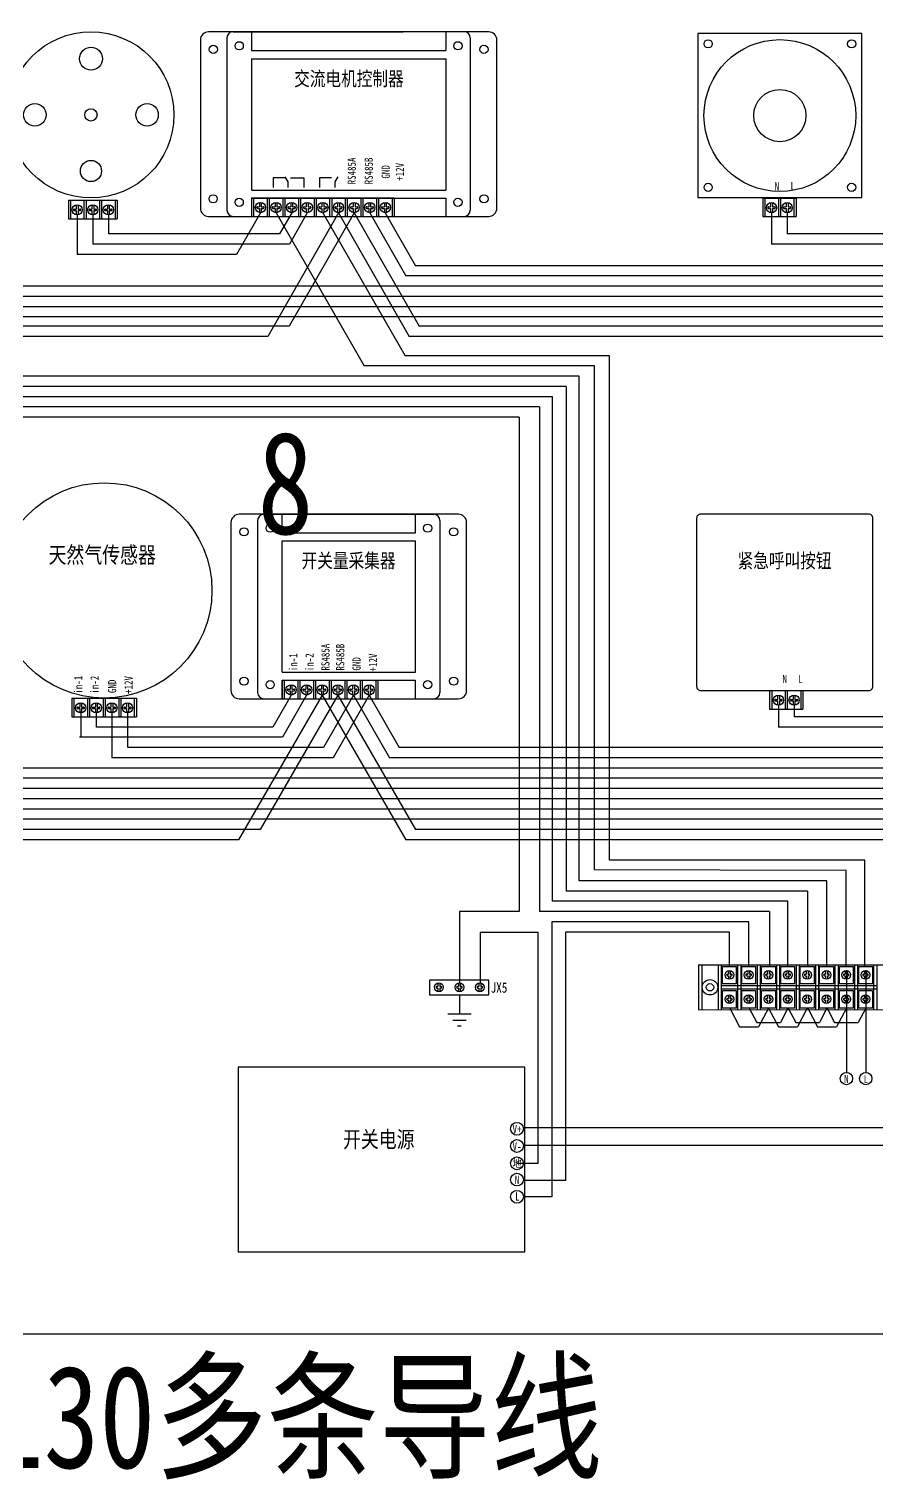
# Model space of a CAD drawing. Extents: x 1266371 to 1373991, y 308041 to 309598.
# Drawn here: x 1267629 to 1268043, y 308041 to 308750 of the extents above; entities that cross this region are included whole.
import ezdxf
from ezdxf.enums import TextEntityAlignment as Align

# ---------------------------------------------------------------- set-up
doc = ezdxf.new("R2010")
doc.units = 0
doc.header["$LTSCALE"] = 1000
doc.header["$MEASUREMENT"] = 0
doc.layers.get('0').update_dxf_attribs({"linetype": 'CONTINUOUS'})
doc.styles.add('-宋体', font='', dxfattribs={"width": 0.8})
doc.styles.get('-宋体').set_extended_font_data('SimSun')

msp = doc.modelspace()

# ---------------------------------------------------------------- linework, layer by layer
for p, q in [((1267726.01, 308746.11), (1267726.01, 308693.63)), ((1267729.01, 308749.11), (1267812.01, 308749.11)), ((1267738.01, 308749.11), (1267738.01, 308739.96)), ((1267832.72, 308749.12), (1267832.72, 308739.96)), ((1267844.72, 308746.11), (1267844.72, 308687.1)), ((1267738.01, 308739.96), (1267832.72, 308739.96)), ((1267738.01, 308735.96), (1267832.72, 308735.96)), ((1267738.01, 308735.96), (1267738.01, 308671.96)), ((1267832.72, 308735.96), (1267832.72, 308671.96)), ((1267726.01, 308721.13), (1267726.01, 308662.11)), ((1267844.72, 308720.71), (1267844.72, 308662.11)), ((1267754.4, 308677.88), (1267748.53, 308677.88)), ((1267748.53, 308677.88), (1267748.53, 308673.2)), ((1267755.87, 308675.96), (1267754.35, 308678.34)), ((1267755.87, 308673.24), (1267755.87, 308675.96)), ((1267756.93, 308677.84), (1267763.51, 308677.84)), ((1267763.51, 308677.84), (1267763.51, 308673.2)), ((1267777.02, 308677.88), (1267771.15, 308677.88)), ((1267771.15, 308677.88), (1267771.15, 308673.2)), ((1267778.87, 308675.96), (1267780.32, 308678.34)), ((1267778.87, 308673.24), (1267778.87, 308675.96)), ((1267648.59, 308666.98), (1267672.45, 308666.98)), ((1267648.59, 308666.98), (1267648.59, 308657.98)), ((1267649.59, 308666.98), (1267649.59, 308657.98)), ((1267656.21, 308666.98), (1267656.21, 308657.98)), ((1267657.21, 308666.98), (1267657.21, 308657.98)), ((1267663.83, 308666.98), (1267663.83, 308657.98)), ((1267664.83, 308666.98), (1267664.83, 308657.98)), ((1267671.45, 308666.98), (1267671.45, 308657.98)), ((1267672.45, 308666.98), (1267672.45, 308657.98)), ((1267738.01, 308671.96), (1267832.72, 308671.96)), ((1267738.01, 308668.09), (1267738.01, 308659.24)), ((1267738.01, 308668.09), (1267807.59, 308668.09)), ((1267738.01, 308668.09), (1267738.01, 308659.09)), ((1267738.01, 308667.96), (1267832.72, 308667.96)), ((1267739.01, 308668.09), (1267739.01, 308659.09)), ((1267745.63, 308668.09), (1267745.63, 308659.09)), ((1267746.63, 308668.09), (1267746.63, 308659.09)), ((1267753.25, 308668.09), (1267753.25, 308659.09)), ((1267754.25, 308668.09), (1267754.25, 308659.09)), ((1267760.87, 308668.09), (1267760.87, 308659.09)), ((1267761.87, 308668.09), (1267761.87, 308659.09)), ((1267768.49, 308668.09), (1267768.49, 308659.09)), ((1267769.49, 308668.09), (1267769.49, 308659.09)), ((1267776.11, 308668.09), (1267776.11, 308659.09)), ((1267777.11, 308668.09), (1267777.11, 308659.09)), ((1267783.73, 308668.09), (1267783.73, 308659.09)), ((1267784.73, 308668.09), (1267784.73, 308659.09)), ((1267791.35, 308668.09), (1267791.35, 308659.09)), ((1267792.35, 308668.09), (1267792.35, 308659.09)), ((1267798.97, 308668.09), (1267798.97, 308659.09)), ((1267799.97, 308668.09), (1267799.97, 308659.09)), ((1267806.59, 308668.09), (1267806.59, 308659.09)), ((1267807.59, 308668.09), (1267807.59, 308659.09)), ((1267832.72, 308667.96), (1267832.72, 308659.11)), ((1267987.43, 308668.05), (1268003.67, 308668.05)), ((1267987.43, 308668.05), (1267987.43, 308659.05)), ((1267988.43, 308668.05), (1267988.43, 308659.05)), ((1267995.05, 308668.05), (1267995.05, 308659.05)), ((1267996.05, 308668.05), (1267996.05, 308659.05)), ((1268002.67, 308668.05), (1268002.67, 308659.05)), ((1268003.67, 308668.05), (1268003.67, 308659.05)), ((1267651.43, 308662.69), (1267652.45, 308662.69)), ((1267651.43, 308661.92), (1267652.45, 308661.92)), ((1267652.45, 308664.77), (1267652.45, 308662.69)), ((1267652.45, 308661.92), (1267652.45, 308659.82)), ((1267653.34, 308664.77), (1267653.34, 308662.69)), ((1267653.34, 308662.69), (1267654.36, 308662.69)), ((1267653.34, 308661.92), (1267653.34, 308659.82)), ((1267653.34, 308661.92), (1267654.38, 308661.92)), ((1267659.05, 308662.69), (1267660.07, 308662.69)), ((1267659.05, 308661.92), (1267660.07, 308661.92)), ((1267660.07, 308664.77), (1267660.07, 308662.69)), ((1267660.07, 308661.92), (1267660.07, 308659.82)), ((1267660.96, 308664.77), (1267660.96, 308662.69)), ((1267660.96, 308662.69), (1267661.98, 308662.69)), ((1267660.96, 308661.92), (1267660.96, 308659.82)), ((1267660.96, 308661.92), (1267662, 308661.92)), ((1267666.67, 308662.69), (1267667.69, 308662.69)), ((1267666.67, 308661.92), (1267667.69, 308661.92)), ((1267667.69, 308664.77), (1267667.69, 308662.69)), ((1267667.69, 308661.92), (1267667.69, 308659.82)), ((1267668.58, 308664.77), (1267668.58, 308662.69)), ((1267668.58, 308662.69), (1267669.6, 308662.69)), ((1267668.58, 308661.92), (1267668.58, 308659.82)), ((1267668.58, 308661.92), (1267669.62, 308661.92)), ((1267740.84, 308663.81), (1267741.86, 308663.81)), ((1267740.84, 308663.03), (1267741.86, 308663.03)), ((1267741.86, 308665.88), (1267741.86, 308663.81)), ((1267741.86, 308663.03), (1267741.86, 308660.94)), ((1267742.76, 308665.88), (1267742.76, 308663.81)), ((1267742.76, 308663.81), (1267743.77, 308663.81)), ((1267742.76, 308663.03), (1267742.76, 308660.93)), ((1267742.76, 308663.03), (1267743.79, 308663.03)), ((1267748.46, 308663.81), (1267749.48, 308663.81)), ((1267748.46, 308663.03), (1267749.48, 308663.03)), ((1267749.48, 308665.88), (1267749.48, 308663.81)), ((1267749.48, 308663.03), (1267749.48, 308660.94)), ((1267749.95, 308660.89), (1267792.93, 308586.15)), ((1267750.38, 308665.88), (1267750.38, 308663.81)), ((1267750.38, 308663.81), (1267751.39, 308663.81)), ((1267750.38, 308663.03), (1267750.38, 308660.93)), ((1267750.38, 308663.03), (1267751.41, 308663.03)), ((1267756.08, 308663.81), (1267757.1, 308663.81)), ((1267756.08, 308663.03), (1267757.1, 308663.03)), ((1267757.1, 308665.88), (1267757.1, 308663.81)), ((1267757.1, 308663.03), (1267757.1, 308660.94)), ((1267758, 308665.88), (1267758, 308663.81)), ((1267758, 308663.81), (1267759.01, 308663.81)), ((1267758, 308663.03), (1267758, 308660.93)), ((1267758, 308663.03), (1267759.03, 308663.03)), ((1267763.7, 308663.81), (1267764.72, 308663.81)), ((1267763.7, 308663.03), (1267764.72, 308663.03)), ((1267764.72, 308665.88), (1267764.72, 308663.81)), ((1267764.72, 308663.03), (1267764.72, 308660.94)), ((1267765.62, 308665.88), (1267765.62, 308663.81)), ((1267765.62, 308663.81), (1267766.63, 308663.81)), ((1267765.62, 308663.03), (1267765.62, 308660.93)), ((1267765.62, 308663.03), (1267766.65, 308663.03)), ((1267771.32, 308663.81), (1267772.34, 308663.81)), ((1267771.32, 308663.03), (1267772.34, 308663.03)), ((1267772.34, 308665.88), (1267772.34, 308663.81)), ((1267772.34, 308663.03), (1267772.34, 308660.94)), ((1267772.82, 308660.89), (1267812.93, 308591.15)), ((1267773.24, 308665.88), (1267773.24, 308663.81)), ((1267773.24, 308663.81), (1267774.25, 308663.81)), ((1267773.24, 308663.03), (1267773.24, 308660.93)), ((1267773.24, 308663.03), (1267774.27, 308663.03)), ((1267778.94, 308663.81), (1267779.96, 308663.81)), ((1267778.94, 308663.03), (1267779.96, 308663.03)), ((1267779.96, 308665.88), (1267779.96, 308663.81)), ((1267779.96, 308663.03), (1267779.96, 308660.94)), ((1267780.86, 308665.88), (1267780.86, 308663.81)), ((1267780.86, 308663.81), (1267781.87, 308663.81)), ((1267780.86, 308663.03), (1267780.86, 308660.93)), ((1267780.86, 308663.03), (1267781.89, 308663.03)), ((1267786.56, 308663.81), (1267787.58, 308663.81)), ((1267786.56, 308663.03), (1267787.58, 308663.03)), ((1267787.58, 308665.88), (1267787.58, 308663.81)), ((1267787.58, 308663.03), (1267787.58, 308660.94)), ((1267788.48, 308665.88), (1267788.48, 308663.81)), ((1267788.48, 308663.81), (1267789.49, 308663.81)), ((1267788.48, 308663.03), (1267788.48, 308660.93)), ((1267788.48, 308663.03), (1267789.51, 308663.03)), ((1267794.18, 308663.81), (1267795.2, 308663.81)), ((1267794.18, 308663.03), (1267795.2, 308663.03)), ((1267795.2, 308665.88), (1267795.2, 308663.81)), ((1267795.2, 308663.03), (1267795.2, 308660.94)), ((1267796.1, 308665.88), (1267796.1, 308663.81)), ((1267796.1, 308663.81), (1267797.11, 308663.81)), ((1267796.1, 308663.03), (1267796.1, 308660.93)), ((1267796.1, 308663.03), (1267797.13, 308663.03)), ((1267801.8, 308663.81), (1267802.82, 308663.81)), ((1267801.8, 308663.03), (1267802.82, 308663.03)), ((1267802.82, 308665.88), (1267802.82, 308663.81)), ((1267802.82, 308663.03), (1267802.82, 308660.94)), ((1267803.72, 308665.88), (1267803.72, 308663.81)), ((1267803.72, 308663.81), (1267804.73, 308663.81)), ((1267803.72, 308663.03), (1267803.72, 308660.93)), ((1267803.72, 308663.03), (1267804.75, 308663.03)), ((1267990.26, 308663.76), (1267991.28, 308663.76)), ((1267990.26, 308662.99), (1267991.28, 308662.99)), ((1267991.28, 308665.84), (1267991.28, 308663.76)), ((1267991.28, 308662.99), (1267991.28, 308660.89)), ((1267992.18, 308665.84), (1267992.18, 308663.76)), ((1267992.18, 308663.76), (1267993.19, 308663.76)), ((1267992.18, 308662.99), (1267992.18, 308660.89)), ((1267992.18, 308662.99), (1267993.21, 308662.99)), ((1267997.88, 308663.76), (1267998.9, 308663.76)), ((1267997.88, 308662.99), (1267998.9, 308662.99)), ((1267998.9, 308665.84), (1267998.9, 308663.76)), ((1267998.9, 308662.99), (1267998.9, 308660.89)), ((1267999.8, 308665.84), (1267999.8, 308663.76)), ((1267999.8, 308663.76), (1268000.81, 308663.76)), ((1267999.8, 308662.99), (1267999.8, 308660.89)), ((1267999.8, 308662.99), (1268000.83, 308662.99)), ((1267648.59, 308657.98), (1267672.45, 308657.98)), ((1267738.01, 308659.09), (1267807.59, 308659.09)), ((1267987.43, 308659.05), (1268003.67, 308659.05)), ((1267912.65, 308591.15), (1267812.93, 308591.15)), ((1267912.65, 308345.08), (1267912.65, 308591.15)), ((1267905.37, 308586.15), (1267792.93, 308586.15)), ((1267905.37, 308340.38), (1267905.37, 308586.15)), ((1267891.57, 308576.15), (1267271.97, 308576.15)), ((1267897.89, 308581.15), (1267356.08, 308581.15)), ((1267891.57, 308576.15), (1267891.57, 308330.08)), ((1267897.89, 308335.08), (1267897.89, 308581.15)), ((1267884.81, 308571.15), (1266941.7, 308571.15)), ((1267884.81, 308325.08), (1267884.81, 308571.15)), ((1267878.51, 308566.15), (1266934.05, 308566.15)), ((1267868.51, 308561.15), (1267264.37, 308561.15)), ((1267868.51, 308561.15), (1267868.51, 308320.08)), ((1267878.51, 308566.15), (1267878.51, 308320.08)), ((1267740.95, 308510.84), (1267740.95, 308458.36)), ((1267743.95, 308513.84), (1267826.95, 308513.84)), ((1267752.95, 308504.84), (1267752.95, 308513.83)), ((1267817.95, 308504.84), (1267817.95, 308513.84)), ((1267829.95, 308510.84), (1267829.95, 308451.83)), ((1267752.95, 308504.84), (1267817.95, 308504.84)), ((1267752.95, 308436.84), (1267752.95, 308500.84)), ((1267752.95, 308500.84), (1267817.95, 308500.84)), ((1267817.95, 308436.84), (1267817.95, 308500.84)), ((1267740.95, 308485.86), (1267740.95, 308426.84)), ((1267829.95, 308485.44), (1267829.95, 308426.84)), ((1267752.95, 308436.84), (1267817.95, 308436.84)), ((1267752.95, 308423.83), (1267752.95, 308432.84)), ((1267752.95, 308432.84), (1267817.95, 308432.84)), ((1267752.95, 308432.84), (1267799.67, 308432.84)), ((1267752.95, 308432.84), (1267752.95, 308423.84)), ((1267752.95, 308432.84), (1267799.67, 308432.84)), ((1267752.95, 308432.84), (1267752.95, 308423.84)), ((1267753.95, 308432.84), (1267753.95, 308423.84)), ((1267753.95, 308432.84), (1267753.95, 308423.84)), ((1267760.57, 308432.84), (1267760.57, 308423.84)), ((1267760.57, 308432.84), (1267760.57, 308423.84)), ((1267761.57, 308432.84), (1267761.57, 308423.84)), ((1267761.57, 308432.84), (1267761.57, 308423.84)), ((1267768.19, 308432.84), (1267768.19, 308423.84)), ((1267768.19, 308432.84), (1267768.19, 308423.84)), ((1267769.19, 308432.84), (1267769.19, 308423.84)), ((1267769.19, 308432.84), (1267769.19, 308423.84)), ((1267775.81, 308432.84), (1267775.81, 308423.84)), ((1267775.81, 308432.84), (1267775.81, 308423.84)), ((1267776.81, 308432.84), (1267776.81, 308423.84)), ((1267776.81, 308432.84), (1267776.81, 308423.84)), ((1267783.43, 308432.84), (1267783.43, 308423.84)), ((1267783.43, 308432.84), (1267783.43, 308423.84)), ((1267784.43, 308432.84), (1267784.43, 308423.84)), ((1267784.43, 308432.84), (1267784.43, 308423.84)), ((1267791.05, 308432.84), (1267791.05, 308423.84)), ((1267791.05, 308432.84), (1267791.05, 308423.84)), ((1267792.05, 308432.84), (1267792.05, 308423.84)), ((1267792.05, 308432.84), (1267792.05, 308423.84)), ((1267798.67, 308432.84), (1267798.67, 308423.84)), ((1267798.67, 308432.84), (1267798.67, 308423.84)), ((1267799.67, 308432.84), (1267799.67, 308423.84)), ((1267799.67, 308432.84), (1267799.67, 308423.84)), ((1267817.95, 308423.83), (1267817.95, 308432.84)), ((1267755.79, 308428.55), (1267756.81, 308428.55)), ((1267755.79, 308428.55), (1267756.81, 308428.55)), ((1267755.79, 308427.78), (1267756.81, 308427.78)), ((1267755.79, 308427.78), (1267756.81, 308427.78)), ((1267756.81, 308430.63), (1267756.81, 308428.55)), ((1267756.81, 308430.63), (1267756.81, 308428.55)), ((1267756.81, 308427.78), (1267756.81, 308425.68)), ((1267756.81, 308427.78), (1267756.81, 308425.68)), ((1267757.7, 308430.63), (1267757.7, 308428.55)), ((1267757.7, 308430.63), (1267757.7, 308428.55)), ((1267757.7, 308428.55), (1267758.72, 308428.55)), ((1267757.7, 308428.55), (1267758.72, 308428.55)), ((1267757.7, 308427.78), (1267757.7, 308425.68)), ((1267757.7, 308427.78), (1267758.74, 308427.78)), ((1267757.7, 308427.78), (1267757.7, 308425.68)), ((1267757.7, 308427.78), (1267758.74, 308427.78)), ((1267763.41, 308428.55), (1267764.43, 308428.55)), ((1267763.41, 308428.55), (1267764.43, 308428.55)), ((1267763.41, 308427.78), (1267764.43, 308427.78)), ((1267763.41, 308427.78), (1267764.43, 308427.78)), ((1267764.43, 308430.63), (1267764.43, 308428.55)), ((1267764.43, 308430.63), (1267764.43, 308428.55)), ((1267764.43, 308427.78), (1267764.43, 308425.68)), ((1267764.43, 308427.78), (1267764.43, 308425.68)), ((1267765.32, 308430.63), (1267765.32, 308428.55)), ((1267765.32, 308430.63), (1267765.32, 308428.55)), ((1267765.32, 308428.55), (1267766.34, 308428.55)), ((1267765.32, 308428.55), (1267766.34, 308428.55)), ((1267765.32, 308427.78), (1267765.32, 308425.68)), ((1267765.32, 308427.78), (1267766.36, 308427.78)), ((1267765.32, 308427.78), (1267765.32, 308425.68)), ((1267765.32, 308427.78), (1267766.36, 308427.78)), ((1267771.03, 308428.55), (1267772.05, 308428.55)), ((1267771.03, 308428.55), (1267772.05, 308428.55)), ((1267771.03, 308427.78), (1267772.05, 308427.78)), ((1267771.03, 308427.78), (1267772.05, 308427.78)), ((1267772.05, 308430.63), (1267772.05, 308428.55)), ((1267772.05, 308430.63), (1267772.05, 308428.55)), ((1267772.05, 308427.78), (1267772.05, 308425.68)), ((1267772.05, 308427.78), (1267772.05, 308425.68)), ((1267772.94, 308430.63), (1267772.94, 308428.55)), ((1267772.94, 308430.63), (1267772.94, 308428.55)), ((1267772.94, 308428.55), (1267773.96, 308428.55)), ((1267772.94, 308428.55), (1267773.96, 308428.55)), ((1267772.94, 308427.78), (1267772.94, 308425.68)), ((1267772.94, 308427.78), (1267773.98, 308427.78)), ((1267772.94, 308427.78), (1267772.94, 308425.68)), ((1267772.94, 308427.78), (1267773.98, 308427.78)), ((1267778.65, 308428.55), (1267779.67, 308428.55)), ((1267778.65, 308428.55), (1267779.67, 308428.55)), ((1267778.65, 308427.78), (1267779.67, 308427.78)), ((1267778.65, 308427.78), (1267779.67, 308427.78)), ((1267779.67, 308430.63), (1267779.67, 308428.55)), ((1267779.67, 308430.63), (1267779.67, 308428.55)), ((1267779.67, 308427.78), (1267779.67, 308425.68)), ((1267779.67, 308427.78), (1267779.67, 308425.68)), ((1267780.56, 308430.63), (1267780.56, 308428.55)), ((1267780.56, 308430.63), (1267780.56, 308428.55)), ((1267780.56, 308428.55), (1267781.58, 308428.55)), ((1267780.56, 308428.55), (1267781.58, 308428.55)), ((1267780.56, 308427.78), (1267780.56, 308425.68)), ((1267780.56, 308427.78), (1267781.6, 308427.78)), ((1267780.56, 308427.78), (1267780.56, 308425.68)), ((1267780.56, 308427.78), (1267781.6, 308427.78)), ((1267786.27, 308428.55), (1267787.29, 308428.55)), ((1267786.27, 308428.55), (1267787.29, 308428.55)), ((1267786.27, 308427.78), (1267787.29, 308427.78)), ((1267786.27, 308427.78), (1267787.29, 308427.78)), ((1267787.29, 308430.63), (1267787.29, 308428.55)), ((1267787.29, 308430.63), (1267787.29, 308428.55)), ((1267787.29, 308427.78), (1267787.29, 308425.68)), ((1267787.29, 308427.78), (1267787.29, 308425.68)), ((1267788.18, 308430.63), (1267788.18, 308428.55)), ((1267788.18, 308430.63), (1267788.18, 308428.55)), ((1267788.18, 308428.55), (1267789.2, 308428.55)), ((1267788.18, 308428.55), (1267789.2, 308428.55)), ((1267788.18, 308427.78), (1267788.18, 308425.68)), ((1267788.18, 308427.78), (1267789.22, 308427.78)), ((1267788.18, 308427.78), (1267788.18, 308425.68)), ((1267788.18, 308427.78), (1267789.22, 308427.78)), ((1267793.89, 308428.55), (1267794.91, 308428.55)), ((1267793.89, 308428.55), (1267794.91, 308428.55)), ((1267793.89, 308427.78), (1267794.91, 308427.78)), ((1267793.89, 308427.78), (1267794.91, 308427.78)), ((1267794.91, 308430.63), (1267794.91, 308428.55)), ((1267794.91, 308430.63), (1267794.91, 308428.55)), ((1267794.91, 308427.78), (1267794.91, 308425.68)), ((1267794.91, 308427.78), (1267794.91, 308425.68)), ((1267795.8, 308430.63), (1267795.8, 308428.55)), ((1267795.8, 308430.63), (1267795.8, 308428.55)), ((1267795.8, 308428.55), (1267796.82, 308428.55)), ((1267795.8, 308428.55), (1267796.82, 308428.55)), ((1267795.8, 308427.78), (1267795.8, 308425.68)), ((1267795.8, 308427.78), (1267796.84, 308427.78)), ((1267795.8, 308427.78), (1267795.8, 308425.68)), ((1267795.8, 308427.78), (1267796.84, 308427.78)), ((1267990.8, 308427.85), (1268007.04, 308427.85)), ((1267990.8, 308427.85), (1267990.8, 308418.85)), ((1267991.8, 308427.85), (1267991.8, 308418.85)), ((1267994.66, 308425.64), (1267994.66, 308423.56)), ((1267995.56, 308425.64), (1267995.56, 308423.56)), ((1267998.42, 308427.85), (1267998.42, 308418.85)), ((1267999.42, 308427.85), (1267999.42, 308418.85)), ((1268002.28, 308425.64), (1268002.28, 308423.56)), ((1268003.18, 308425.64), (1268003.18, 308423.56)), ((1268006.04, 308427.85), (1268006.04, 308418.85)), ((1268007.04, 308427.85), (1268007.04, 308418.85)), ((1267650.3, 308424.1), (1267681.78, 308424.1)), ((1267650.3, 308424.1), (1267650.3, 308415.1)), ((1267651.3, 308424.1), (1267651.3, 308415.1)), ((1267653.14, 308419.81), (1267654.16, 308419.81)), ((1267653.14, 308419.04), (1267654.16, 308419.04)), ((1267654.16, 308421.89), (1267654.16, 308419.81)), ((1267654.16, 308419.04), (1267654.16, 308416.94)), ((1267655.06, 308421.89), (1267655.06, 308419.81)), ((1267655.06, 308419.81), (1267656.07, 308419.81)), ((1267655.06, 308419.04), (1267655.06, 308416.94)), ((1267655.06, 308419.04), (1267656.09, 308419.04)), ((1267657.92, 308424.1), (1267657.92, 308415.1)), ((1267658.92, 308424.1), (1267658.92, 308415.1)), ((1267660.76, 308419.81), (1267661.78, 308419.81)), ((1267660.76, 308419.04), (1267661.78, 308419.04)), ((1267661.78, 308421.89), (1267661.78, 308419.81)), ((1267661.78, 308419.04), (1267661.78, 308416.94)), ((1267662.68, 308421.89), (1267662.68, 308419.81)), ((1267662.68, 308419.81), (1267663.69, 308419.81)), ((1267662.68, 308419.04), (1267662.68, 308416.94)), ((1267662.68, 308419.04), (1267663.71, 308419.04)), ((1267665.54, 308424.1), (1267665.54, 308415.1)), ((1267666.54, 308424.1), (1267666.54, 308415.1)), ((1267668.38, 308419.81), (1267669.4, 308419.81)), ((1267668.38, 308419.04), (1267669.4, 308419.04)), ((1267669.4, 308421.89), (1267669.4, 308419.81)), ((1267669.4, 308419.04), (1267669.4, 308416.94)), ((1267670.3, 308421.89), (1267670.3, 308419.81)), ((1267670.3, 308419.81), (1267671.31, 308419.81)), ((1267670.3, 308419.04), (1267670.3, 308416.94)), ((1267670.3, 308419.04), (1267671.33, 308419.04)), ((1267673.16, 308424.1), (1267673.16, 308415.1)), ((1267674.16, 308424.1), (1267674.16, 308415.1)), ((1267676, 308419.81), (1267677.02, 308419.81)), ((1267676, 308419.04), (1267677.02, 308419.04)), ((1267677.02, 308421.89), (1267677.02, 308419.81)), ((1267677.02, 308419.04), (1267677.02, 308416.94)), ((1267677.92, 308421.89), (1267677.92, 308419.81)), ((1267677.92, 308419.81), (1267678.93, 308419.81)), ((1267677.92, 308419.04), (1267677.92, 308416.94)), ((1267677.92, 308419.04), (1267678.95, 308419.04)), ((1267680.78, 308424.1), (1267680.78, 308415.1)), ((1267681.78, 308424.1), (1267681.78, 308415.1)), ((1267743.95, 308423.84), (1267826.95, 308423.84)), ((1267752.95, 308423.84), (1267799.67, 308423.84)), ((1267752.95, 308423.84), (1267799.67, 308423.84)), ((1267990.8, 308418.85), (1268007.04, 308418.85)), ((1267993.64, 308423.56), (1267994.66, 308423.56)), ((1267993.64, 308422.79), (1267994.66, 308422.79)), ((1267994.66, 308422.79), (1267994.66, 308420.69)), ((1267995.56, 308423.56), (1267996.57, 308423.56)), ((1267995.56, 308422.79), (1267995.56, 308420.69)), ((1267995.56, 308422.79), (1267996.59, 308422.79)), ((1268001.26, 308423.56), (1268002.28, 308423.56)), ((1268001.26, 308422.79), (1268002.28, 308422.79)), ((1268002.28, 308422.79), (1268002.28, 308420.69)), ((1268003.18, 308423.56), (1268004.19, 308423.56)), ((1268003.18, 308422.79), (1268003.18, 308420.69)), ((1268003.18, 308422.79), (1268004.21, 308422.79)), ((1267650.3, 308415.1), (1267681.78, 308415.1)), ((1268037.32, 308345.08), (1267912.65, 308345.08)), ((1268037.32, 308293.42), (1268037.32, 308345.08)), ((1268018.79, 308335.08), (1267897.89, 308335.08)), ((1268028.2, 308340.08), (1267905.37, 308340.38)), ((1268018.79, 308293.38), (1268018.79, 308335.08)), ((1268028.2, 308293.38), (1268028.2, 308340.08)), ((1268009.32, 308330.08), (1267891.57, 308330.08)), ((1268009.32, 308330.08), (1268009.32, 308293.53)), ((1267868.51, 308320.08), (1267839.43, 308320.08)), ((1267839.43, 308320.08), (1267839.43, 308285.28)), ((1267990.66, 308320.08), (1267878.51, 308320.08)), ((1267999.69, 308325.08), (1267884.81, 308325.08)), ((1267990.66, 308320.08), (1267990.66, 308293.44)), ((1267999.69, 308293.36), (1267999.69, 308325.08)), ((1267884.5, 308315.08), (1267884.5, 308180.93)), ((1267980.64, 308315.08), (1267884.5, 308315.08)), ((1267980.64, 308293.38), (1267980.64, 308315.08)), ((1267877.93, 308309.86), (1267849.47, 308309.86)), ((1267849.47, 308309.86), (1267849.47, 308285.29)), ((1267877.93, 308197.29), (1267877.93, 308309.86)), ((1267891.26, 308310.08), (1267891.26, 308188.87)), ((1267971.26, 308310.08), (1267891.26, 308310.08)), ((1267971.26, 308293.38), (1267971.26, 308310.08)), ((1267956.17, 308294.12), (1268052.46, 308294.12)), ((1267956.17, 308294.12), (1267956.17, 308272.17)), ((1267957.67, 308294.12), (1267957.67, 308272.17)), ((1267965.67, 308294.12), (1267965.67, 308272.17)), ((1267967.17, 308294.12), (1267967.17, 308272.17)), ((1267970.71, 308291.24), (1267970.71, 308289.56)), ((1267971.61, 308291.25), (1267971.61, 308289.56)), ((1267975.17, 308294.12), (1267975.17, 308272.22)), ((1267976.67, 308294.12), (1267976.67, 308272.22)), ((1267980.13, 308291.24), (1267980.13, 308289.56)), ((1267981.03, 308291.25), (1267981.03, 308289.56)), ((1267984.67, 308294.12), (1267984.67, 308272.22)), ((1267986.17, 308294.12), (1267986.17, 308272.22)), ((1267989.78, 308291.24), (1267989.78, 308289.56)), ((1267990.67, 308291.25), (1267990.67, 308289.56)), ((1267994.17, 308294.12), (1267994.17, 308272.22)), ((1267995.67, 308294.12), (1267995.67, 308272.22)), ((1267999.19, 308291.24), (1267999.19, 308289.56)), ((1268000.09, 308291.25), (1268000.09, 308289.56)), ((1268003.67, 308294.12), (1268003.67, 308272.22)), ((1268005.17, 308294.12), (1268005.17, 308272.22)), ((1268008.67, 308291.24), (1268008.67, 308289.56)), ((1268009.57, 308291.25), (1268009.57, 308289.56)), ((1268013.17, 308294.12), (1268013.17, 308272.22)), ((1268014.67, 308294.12), (1268014.67, 308272.22)), ((1268018.09, 308291.24), (1268018.09, 308289.56)), ((1268018.98, 308291.25), (1268018.98, 308289.56)), ((1268022.67, 308294.12), (1268022.67, 308272.22)), ((1268024.17, 308294.12), (1268024.17, 308272.22)), ((1268027.73, 308291.24), (1268027.73, 308289.56)), ((1268028.28, 308291.49), (1268028.28, 308241.58)), ((1268028.63, 308291.25), (1268028.63, 308289.56)), ((1268032.17, 308294.12), (1268032.17, 308272.22)), ((1268033.67, 308294.12), (1268033.67, 308272.22)), ((1268037.15, 308291.24), (1268037.15, 308289.56)), ((1268037.7, 308291.48), (1268037.7, 308241.58)), ((1268038.05, 308291.25), (1268038.05, 308289.56)), ((1268041.55, 308294.12), (1268041.55, 308272.22)), ((1268043.05, 308294.12), (1268043.05, 308272.22)), ((1267828.97, 308285.21), (1267828.97, 308283.52)), ((1267829.86, 308285.21), (1267829.86, 308283.52)), ((1267838.97, 308285.21), (1267838.97, 308283.52)), ((1267839.86, 308285.21), (1267839.86, 308283.52)), ((1267848.97, 308285.21), (1267848.97, 308283.52)), ((1267849.86, 308285.21), (1267849.86, 308283.52)), ((1267967.17, 308284.08), (1268043.05, 308284.08)), ((1267970.19, 308289.56), (1267970.71, 308289.56)), ((1267970.19, 308288.78), (1267970.71, 308288.78)), ((1267970.71, 308288.78), (1267970.71, 308287.07)), ((1267971.61, 308289.56), (1267972.12, 308289.56)), ((1267971.61, 308288.78), (1267971.61, 308287.07)), ((1267971.61, 308288.78), (1267972.14, 308288.78)), ((1267979.61, 308289.56), (1267980.13, 308289.56)), ((1267979.61, 308288.78), (1267980.13, 308288.78)), ((1267980.13, 308288.78), (1267980.13, 308287.07)), ((1267981.03, 308289.56), (1267981.54, 308289.56)), ((1267981.03, 308288.78), (1267981.03, 308287.07)), ((1267981.03, 308288.78), (1267981.56, 308288.78)), ((1267989.26, 308289.56), (1267989.78, 308289.56)), ((1267989.26, 308288.78), (1267989.78, 308288.78)), ((1267989.78, 308288.78), (1267989.78, 308287.07)), ((1267990.67, 308289.56), (1267991.19, 308289.56)), ((1267990.67, 308288.78), (1267990.67, 308287.07)), ((1267990.67, 308288.78), (1267991.2, 308288.78)), ((1267998.67, 308289.56), (1267999.19, 308289.56)), ((1267998.67, 308288.78), (1267999.19, 308288.78)), ((1267999.19, 308288.78), (1267999.19, 308287.07)), ((1268000.09, 308289.56), (1268000.6, 308289.56)), ((1268000.09, 308288.78), (1268000.09, 308287.07)), ((1268000.09, 308288.78), (1268000.62, 308288.78)), ((1268008.15, 308289.56), (1268008.67, 308289.56)), ((1268008.15, 308288.78), (1268008.67, 308288.78)), ((1268008.67, 308288.78), (1268008.67, 308287.07)), ((1268009.57, 308289.56), (1268010.08, 308289.56)), ((1268009.57, 308288.78), (1268009.57, 308287.07)), ((1268009.57, 308288.78), (1268010.1, 308288.78)), ((1268017.57, 308289.56), (1268018.09, 308289.56)), ((1268017.57, 308288.78), (1268018.09, 308288.78)), ((1268018.09, 308288.78), (1268018.09, 308287.07)), ((1268018.98, 308289.56), (1268019.5, 308289.56)), ((1268018.98, 308288.78), (1268018.98, 308287.07)), ((1268018.98, 308288.78), (1268019.52, 308288.78)), ((1268027.21, 308288.78), (1268027.73, 308288.78)), ((1268027.22, 308289.56), (1268027.73, 308289.56)), ((1268027.73, 308288.78), (1268027.73, 308287.07)), ((1268028.63, 308289.56), (1268029.15, 308289.56)), ((1268028.63, 308288.78), (1268028.63, 308287.07)), ((1268028.63, 308288.78), (1268029.16, 308288.78)), ((1268036.63, 308289.56), (1268037.15, 308289.56)), ((1268036.63, 308288.78), (1268037.15, 308288.78)), ((1268037.15, 308288.78), (1268037.15, 308287.07)), ((1268038.05, 308289.56), (1268038.56, 308289.56)), ((1268038.05, 308288.78), (1268038.05, 308287.07)), ((1268038.05, 308288.78), (1268038.58, 308288.78)), ((1267828.45, 308283.52), (1267828.97, 308283.52)), ((1267828.45, 308282.74), (1267828.97, 308282.74)), ((1267828.97, 308282.74), (1267828.97, 308281.04)), ((1267829.86, 308283.52), (1267830.38, 308283.52)), ((1267829.86, 308282.74), (1267829.86, 308281.03)), ((1267829.86, 308282.74), (1267830.4, 308282.74)), ((1267838.45, 308283.52), (1267838.97, 308283.52)), ((1267838.45, 308282.74), (1267838.97, 308282.74)), ((1267838.97, 308282.74), (1267838.97, 308281.04)), ((1267839.44, 308279.44), (1267839.44, 308270.07)), ((1267839.86, 308283.52), (1267840.38, 308283.52)), ((1267839.86, 308282.74), (1267839.86, 308281.03)), ((1267839.86, 308282.74), (1267840.4, 308282.74)), ((1267848.45, 308283.52), (1267848.97, 308283.52)), ((1267848.45, 308282.74), (1267848.97, 308282.74)), ((1267848.97, 308282.74), (1267848.97, 308281.04)), ((1267849.86, 308283.52), (1267850.38, 308283.52)), ((1267849.86, 308282.74), (1267849.86, 308281.03)), ((1267849.86, 308282.74), (1267850.4, 308282.74)), ((1267967.17, 308282.44), (1268043.05, 308282.44)), ((1267970.19, 308277.71), (1267970.71, 308277.71)), ((1267970.19, 308276.93), (1267970.71, 308276.93)), ((1267970.71, 308279.39), (1267970.71, 308277.71)), ((1267970.71, 308276.93), (1267970.71, 308275.22)), ((1267971.61, 308279.39), (1267971.61, 308277.71)), ((1267971.61, 308277.71), (1267972.12, 308277.71)), ((1267971.61, 308276.93), (1267971.61, 308275.22)), ((1267971.61, 308276.93), (1267972.14, 308276.93)), ((1267979.61, 308277.71), (1267980.13, 308277.71)), ((1267979.61, 308276.93), (1267980.13, 308276.93)), ((1267980.13, 308279.39), (1267980.13, 308277.71)), ((1267980.13, 308276.93), (1267980.13, 308275.22)), ((1267981.03, 308279.39), (1267981.03, 308277.71)), ((1267981.03, 308277.71), (1267981.54, 308277.71)), ((1267981.03, 308276.93), (1267981.03, 308275.22)), ((1267981.03, 308276.93), (1267981.56, 308276.93)), ((1267989.26, 308277.71), (1267989.78, 308277.71)), ((1267989.26, 308276.93), (1267989.78, 308276.93)), ((1267989.78, 308279.39), (1267989.78, 308277.71)), ((1267989.78, 308276.93), (1267989.78, 308275.22)), ((1267990.67, 308279.39), (1267990.67, 308277.71)), ((1267990.67, 308277.71), (1267991.19, 308277.71)), ((1267990.67, 308276.93), (1267990.67, 308275.22)), ((1267990.67, 308276.93), (1267991.2, 308276.93)), ((1267998.67, 308277.71), (1267999.19, 308277.71)), ((1267998.67, 308276.93), (1267999.19, 308276.93)), ((1267999.19, 308279.39), (1267999.19, 308277.71)), ((1267999.19, 308276.93), (1267999.19, 308275.22)), ((1268000.09, 308279.39), (1268000.09, 308277.71)), ((1268000.09, 308277.71), (1268000.6, 308277.71)), ((1268000.09, 308276.93), (1268000.09, 308275.22)), ((1268000.09, 308276.93), (1268000.62, 308276.93)), ((1268008.15, 308277.71), (1268008.67, 308277.71)), ((1268008.15, 308276.93), (1268008.67, 308276.93)), ((1268008.67, 308279.39), (1268008.67, 308277.71)), ((1268008.67, 308276.93), (1268008.67, 308275.22)), ((1268009.57, 308279.39), (1268009.57, 308277.71)), ((1268009.57, 308277.71), (1268010.08, 308277.71)), ((1268009.57, 308276.93), (1268009.57, 308275.22)), ((1268009.57, 308276.93), (1268010.1, 308276.93)), ((1268017.57, 308277.71), (1268018.09, 308277.71)), ((1268017.57, 308276.93), (1268018.09, 308276.93)), ((1268018.09, 308279.39), (1268018.09, 308277.71)), ((1268018.09, 308276.93), (1268018.09, 308275.22)), ((1268018.98, 308279.39), (1268018.98, 308277.71)), ((1268018.98, 308277.71), (1268019.5, 308277.71)), ((1268018.98, 308276.93), (1268018.98, 308275.22)), ((1268018.98, 308276.93), (1268019.52, 308276.93)), ((1268027.21, 308276.93), (1268027.73, 308276.93)), ((1268027.22, 308277.71), (1268027.73, 308277.71)), ((1268027.73, 308279.39), (1268027.73, 308277.71)), ((1268027.73, 308276.93), (1268027.73, 308275.22)), ((1268028.63, 308279.39), (1268028.63, 308277.71)), ((1268028.63, 308277.71), (1268029.15, 308277.71)), ((1268028.63, 308276.93), (1268028.63, 308275.22)), ((1268028.63, 308276.93), (1268029.16, 308276.93)), ((1268036.63, 308277.71), (1268037.15, 308277.71)), ((1268036.63, 308276.93), (1268037.15, 308276.93)), ((1268037.15, 308279.39), (1268037.15, 308277.71)), ((1268037.15, 308276.93), (1268037.15, 308275.22)), ((1268038.05, 308279.39), (1268038.05, 308277.71)), ((1268038.05, 308277.71), (1268038.56, 308277.71)), ((1268038.05, 308276.93), (1268038.05, 308275.22)), ((1268038.05, 308276.93), (1268038.58, 308276.93)), ((1267845.15, 308270.07), (1267833.75, 308270.07)), ((1267956.17, 308272.12), (1268052.46, 308272.22)), ((1267971.32, 308272.96), (1267976.12, 308263.8)), ((1267980.81, 308272.96), (1267984.5, 308265.92)), ((1267990.25, 308272.96), (1267985.44, 308263.8)), ((1267990.25, 308272.96), (1267995.05, 308263.8)), ((1267999.75, 308272.96), (1267996.05, 308265.92)), ((1267999.85, 308272.96), (1268003.54, 308265.92)), ((1268009.18, 308272.96), (1268004.37, 308263.8)), ((1268009.37, 308272.96), (1268014.18, 308263.8)), ((1268018.79, 308272.96), (1268015.1, 308265.92)), ((1268018.8, 308272.96), (1268022.49, 308265.92)), ((1268028.31, 308272.96), (1268023.5, 308263.8)), ((1268037.74, 308272.96), (1268034.05, 308265.92)), ((1267842.68, 308266.95), (1267836.23, 308266.95)), ((1267840.27, 308264.12), (1267838.5, 308264.12)), ((1267976.12, 308263.8), (1267985.44, 308263.8)), ((1267984.5, 308265.92), (1267996.05, 308265.92)), ((1267995.05, 308263.8), (1268004.37, 308263.8)), ((1268003.54, 308265.92), (1268015.1, 308265.92)), ((1268014.18, 308263.8), (1268023.5, 308263.8)), ((1268022.49, 308265.92), (1268034.05, 308265.92)), ((1267870.32, 308214.75), (1268219.67, 308214.75)), ((1267871.67, 308206.19), (1268210.24, 308206.19)), ((1267867.52, 308197.29), (1267877.93, 308197.29)), ((1267891.26, 308188.87), (1267870.66, 308188.87)), ((1267884.5, 308180.93), (1267870.72, 308180.93))]:
    msp.add_line(p, q)
at = {"color": 1}
for p, q in [((1267652.95, 308659.78), (1267652.95, 308640.54)), ((1267660.55, 308659.78), (1267660.55, 308645.54)), ((1267668.13, 308659.78), (1267668.13, 308650.54)), ((1267742.35, 308660.89), (1267730.7, 308640.54)), ((1267780.44, 308660.89), (1267745.89, 308600.54)), ((1267757.59, 308660.89), (1267751.66, 308650.54)), ((1267788.03, 308660.89), (1267756.35, 308605.54)), ((1267765.21, 308660.89), (1267756.43, 308645.54)), ((1267780.43, 308660.89), (1267814.98, 308600.54)), ((1267788.04, 308660.89), (1267819.72, 308605.54)), ((1267795.66, 308660.89), (1267813.32, 308630.04)), ((1267803.27, 308660.89), (1267818.07, 308635.03)), ((1267991.75, 308661.25), (1267991.75, 308645.54)), ((1267999.35, 308661.26), (1267999.35, 308650.54)), ((1267756.43, 308645.54), (1267660.55, 308645.54)), ((1267751.66, 308650.54), (1267668.13, 308650.54)), ((1268078.39, 308645.54), (1267991.75, 308645.54)), ((1268073.15, 308650.54), (1267999.35, 308650.54)), ((1267730.7, 308640.54), (1267652.95, 308640.54)), ((1268181.44, 308635.02), (1267818.07, 308635.03)), ((1268162.56, 308625.04), (1267519.27, 308625.04)), ((1268171.97, 308630.04), (1267813.32, 308630.04)), ((1268153.07, 308620.04), (1267514.49, 308620.04)), ((1268134.06, 308610.04), (1267114.87, 308610.04)), ((1268143.46, 308615.04), (1267119.59, 308615.04)), ((1267756.35, 308605.54), (1267515.2, 308605.54)), ((1268069.74, 308605.54), (1267819.72, 308605.54)), ((1267745.89, 308600.54), (1267510.45, 308600.54)), ((1268059.27, 308600.54), (1267814.98, 308600.54)), ((1267772.51, 308425.64), (1267731.69, 308355.07)), ((1267780.12, 308425.64), (1267742.19, 308360.07)), ((1267757.28, 308425.64), (1267748.36, 308410.05)), ((1267764.88, 308425.64), (1267753.1, 308405.06)), ((1267772.52, 308425.64), (1267813.35, 308355.07)), ((1267787.75, 308425.64), (1267773.1, 308400.05)), ((1267795.37, 308425.64), (1267777.86, 308395.06)), ((1267780.12, 308425.64), (1267818.05, 308360.07)), ((1267787.75, 308425.64), (1267805.24, 308395.07)), ((1267795.37, 308425.64), (1267810, 308400.07)), ((1267995.14, 308420.65), (1267995.14, 308410.06)), ((1268002.76, 308420.65), (1268002.76, 308415.06)), ((1267654.61, 308417.56), (1267654.61, 308405.06)), ((1267662.23, 308417.51), (1267662.23, 308410.06)), ((1267669.87, 308417.63), (1267669.87, 308395.06)), ((1267677.47, 308417.6), (1267677.47, 308400.06)), ((1268072.57, 308415.05), (1268002.76, 308415.06)), ((1267753.1, 308405.06), (1267654.09, 308405.06)), ((1267748.36, 308410.05), (1267662.23, 308410.06)), ((1268077.31, 308410.06), (1267995.14, 308410.06)), ((1267773.1, 308400.05), (1267677.71, 308400.06)), ((1268181.66, 308400.05), (1267810, 308400.07)), ((1268162.55, 308390.07), (1267473.81, 308390.07)), ((1267777.86, 308395.06), (1267669.87, 308395.06)), ((1268172.1, 308395.07), (1267805.24, 308395.07)), ((1268153.12, 308385.07), (1267469.05, 308385.07)), ((1268143.61, 308380.07), (1267211.54, 308380.07)), ((1268124.54, 308370.07), (1267088.49, 308370.07)), ((1268134.19, 308375.07), (1267206.68, 308375.07)), ((1268115.12, 308365.07), (1267083.78, 308365.07)), ((1267731.69, 308355.07), (1267471.41, 308355.07)), ((1267742.19, 308360.07), (1267476.15, 308360.07)), ((1268053.05, 308355.07), (1267813.35, 308355.07)), ((1268063.54, 308360.07), (1267818.05, 308360.07))]:
    msp.add_line(p, q, dxfattribs=at)
for points in [[(1266784.74, 308114.1), (1268284.74, 308114.1), (1268284.74, 309034.1), (1266784.74, 309034.1)], [(1267955.79, 308668.27), (1268035.79, 308668.27), (1268035.79, 308748.27), (1267955.79, 308748.27)], [(1267967.82, 308293.35), (1267974.52, 308293.35), (1267974.52, 308284.85), (1267967.82, 308284.85)], [(1267977.24, 308293.35), (1267983.94, 308293.35), (1267983.94, 308284.85), (1267977.24, 308284.85)], [(1267986.88, 308293.35), (1267993.59, 308293.35), (1267993.59, 308284.85), (1267986.88, 308284.85)], [(1267996.3, 308293.35), (1268003, 308293.35), (1268003, 308284.85), (1267996.3, 308284.85)], [(1268005.78, 308293.35), (1268012.48, 308293.35), (1268012.48, 308284.85), (1268005.78, 308284.85)], [(1268015.2, 308293.35), (1268021.9, 308293.35), (1268021.9, 308284.85), (1268015.2, 308284.85)], [(1268024.84, 308293.35), (1268031.54, 308293.35), (1268031.54, 308284.85), (1268024.84, 308284.85)], [(1268034.26, 308293.35), (1268040.96, 308293.35), (1268040.96, 308284.85), (1268034.26, 308284.85)], [(1267824.81, 308279.45), (1267853.78, 308279.45), (1267853.78, 308286.63), (1267824.81, 308286.63)], [(1267967.82, 308281.5), (1267974.52, 308281.5), (1267974.52, 308273), (1267967.82, 308273)], [(1267977.24, 308281.5), (1267983.94, 308281.5), (1267983.94, 308273), (1267977.24, 308273)], [(1267986.88, 308281.5), (1267993.59, 308281.5), (1267993.59, 308273), (1267986.88, 308273)], [(1267996.3, 308281.5), (1268003, 308281.5), (1268003, 308273), (1267996.3, 308273)], [(1268005.78, 308281.5), (1268012.48, 308281.5), (1268012.48, 308273), (1268005.78, 308273)], [(1268015.2, 308281.5), (1268021.9, 308281.5), (1268021.9, 308273), (1268015.2, 308273)], [(1268024.84, 308281.5), (1268031.54, 308281.5), (1268031.54, 308273), (1268024.84, 308273)], [(1268034.26, 308281.5), (1268040.96, 308281.5), (1268040.96, 308273), (1268034.26, 308273)], [(1267731.41, 308154.12), (1267871.41, 308154.12), (1267871.41, 308244.12), (1267731.41, 308244.12)]]:
    msp.add_lwpolyline(points, close=True)
for points in [[(1267849.23, 308749.11), (1267717.01, 308749.11, 0.414214), (1267713.01, 308745.11), (1267713.01, 308663.11, 0.414214), (1267717.01, 308659.11), (1267841.59, 308659.11)], [(1267839.33, 308659.11), (1267853.72, 308659.11, 0.414214), (1267857.72, 308663.11), (1267857.72, 308745.11, 0.414214), (1267853.72, 308749.11), (1267849.07, 308749.11)]]:
    msp.add_lwpolyline(points, format="xyb")
for points in [[(1267731.95, 308423.83), (1267838.95, 308423.83, 0.414214), (1267842.95, 308427.83), (1267842.95, 308509.83, 0.414214), (1267838.95, 308513.83), (1267731.95, 308513.83, 0.414214), (1267727.95, 308509.83), (1267727.95, 308427.83, 0.414214)], [(1267957.18, 308427.88), (1268039.18, 308427.88, 0.414214), (1268041.18, 308429.88), (1268041.18, 308511.88, 0.414214), (1268039.18, 308513.88), (1267957.18, 308513.88, 0.414214), (1267955.18, 308511.88), (1267955.18, 308429.88, 0.414214)]]:
    msp.add_lwpolyline(points, format="xyb", close=True)
at = {"color": 7}
for centre, radius in [((1267659.63, 308708.62), 40.51), ((1267659.63, 308736.01), 5.56), ((1267632.24, 308708.62), 5.49), ((1267687.02, 308708.62), 5.47), ((1267659.63, 308681.24), 5.16)]:
    msp.add_circle(centre, radius, dxfattribs=at)
for centre, radius in [((1267995.79, 308708.27), 37.03), ((1267960.79, 308743.27), 2), ((1268030.79, 308743.27), 2), ((1267719.35, 308740.54), 2), ((1267731.98, 308742.32), 2), ((1267838.69, 308742.32), 2), ((1267851.38, 308740.54), 2), ((1267995.79, 308708.27), 12.73), ((1267960.79, 308673.27), 2), ((1268030.79, 308673.27), 2), ((1267719.28, 308667.69), 2), ((1267731.98, 308666), 2), ((1267838.69, 308666), 2), ((1267851.38, 308667.69), 2), ((1267652.9, 308662.3), 2.51), ((1267660.52, 308662.3), 2.51), ((1267668.14, 308662.3), 2.51), ((1267742.32, 308663.41), 2.51), ((1267749.94, 308663.41), 2.51), ((1267757.56, 308663.41), 2.51), ((1267765.18, 308663.41), 2.51), ((1267772.8, 308663.41), 2.51), ((1267780.42, 308663.41), 2.51), ((1267788.04, 308663.41), 2.51), ((1267795.66, 308663.41), 2.51), ((1267803.28, 308663.41), 2.51), ((1267991.73, 308663.36), 2.51), ((1267999.35, 308663.36), 2.51), ((1267666.15, 308476.67), 52.5), ((1267734.29, 308505.27), 2), ((1267747.05, 308507.05), 2), ((1267823.95, 308507.05), 2), ((1267836.62, 308505.27), 2), ((1267734.29, 308432.42), 2), ((1267747.05, 308430.73), 2), ((1267823.95, 308430.73), 2), ((1267836.62, 308432.42), 2), ((1267757.26, 308428.16), 2.51), ((1267757.26, 308428.16), 2.51), ((1267764.88, 308428.16), 2.51), ((1267764.88, 308428.16), 2.51), ((1267772.5, 308428.16), 2.51), ((1267772.5, 308428.16), 2.51), ((1267780.12, 308428.16), 2.51), ((1267780.12, 308428.16), 2.51), ((1267787.74, 308428.16), 2.51), ((1267787.74, 308428.16), 2.51), ((1267795.36, 308428.16), 2.51), ((1267795.36, 308428.16), 2.51), ((1267995.11, 308423.17), 2.51), ((1268002.73, 308423.17), 2.51), ((1267654.61, 308419.42), 2.51), ((1267662.23, 308419.42), 2.51), ((1267669.85, 308419.42), 2.51), ((1267677.47, 308419.42), 2.51), ((1267971.17, 308289.16), 2.13), ((1267980.58, 308289.16), 2.13), ((1267990.23, 308289.16), 2.13), ((1267999.65, 308289.16), 2.13), ((1268009.12, 308289.16), 2.13), ((1268018.54, 308289.16), 2.13), ((1268028.19, 308289.16), 2.13), ((1268037.6, 308289.16), 2.13), ((1267829.42, 308283.12), 2.13), ((1267839.42, 308283.12), 2.13), ((1267849.42, 308283.12), 2.13), ((1267961.7, 308283.13), 3.75), ((1267961.7, 308283.13), 1.8), ((1267971.17, 308277.31), 2.13), ((1267980.58, 308277.31), 2.13), ((1267990.23, 308277.31), 2.13), ((1267999.65, 308277.31), 2.13), ((1268009.12, 308277.31), 2.13), ((1268018.54, 308277.31), 2.13), ((1268028.19, 308277.31), 2.13), ((1268037.6, 308277.31), 2.13), ((1267867.52, 308214.12), 3.12), ((1267867.52, 308205.7), 3.12), ((1267867.52, 308197.29), 3.12), ((1267867.52, 308189.35), 3.12), ((1267867.52, 308180.96), 3.12)]:
    msp.add_circle(centre, radius)
at = {"color": 1}
for centre in [(1267659.63, 308708.62), (1268028.28, 308238.58), (1268037.7, 308238.58)]:
    msp.add_circle(centre, 3, dxfattribs=at)
for centre, radius, start, end in [((1267729.01, 308746.11), 3, 90, 180), ((1267841.72, 308746.11), 3, 0, 90), ((1267651.41, 308662.31), 0.388, 88.02656, 271.77366), ((1267654.37, 308662.31), 0.388, 268.22634, 91.97344), ((1267659.03, 308662.31), 0.388, 88.02656, 271.77366), ((1267661.99, 308662.31), 0.388, 268.22634, 91.97344), ((1267666.65, 308662.31), 0.388, 88.02656, 271.77366), ((1267669.61, 308662.31), 0.388, 268.22634, 91.97344), ((1267729.01, 308662.11), 3, 180, 270), ((1267740.83, 308663.42), 0.388, 88.02656, 271.77366), ((1267743.79, 308663.42), 0.388, 268.22634, 91.97344), ((1267748.45, 308663.42), 0.388, 88.02656, 271.77366), ((1267751.41, 308663.42), 0.388, 268.22634, 91.97344), ((1267756.07, 308663.42), 0.388, 88.02656, 271.77366), ((1267759.03, 308663.42), 0.388, 268.22634, 91.97344), ((1267763.69, 308663.42), 0.388, 88.02656, 271.77366), ((1267766.65, 308663.42), 0.388, 268.22634, 91.97344), ((1267771.31, 308663.42), 0.388, 88.02656, 271.77366), ((1267774.27, 308663.42), 0.388, 268.22634, 91.97344), ((1267778.93, 308663.42), 0.388, 88.02656, 271.77366), ((1267781.89, 308663.42), 0.388, 268.22634, 91.97344), ((1267786.55, 308663.42), 0.388, 88.02656, 271.77366), ((1267789.51, 308663.42), 0.388, 268.22634, 91.97344), ((1267794.17, 308663.42), 0.388, 88.02656, 271.77366), ((1267797.13, 308663.42), 0.388, 268.22634, 91.97344), ((1267801.79, 308663.42), 0.388, 88.02656, 271.77366), ((1267804.75, 308663.42), 0.388, 268.22634, 91.97344), ((1267841.72, 308662.11), 3, 270, 0), ((1267990.25, 308663.37), 0.388, 88.02656, 271.77366), ((1267993.21, 308663.37), 0.388, 268.22634, 91.97344), ((1267997.87, 308663.37), 0.388, 88.02656, 271.77366), ((1268000.83, 308663.37), 0.388, 268.22634, 91.97344), ((1267743.95, 308510.84), 3, 90, 180), ((1267826.95, 308510.84), 3, 0, 90), ((1267743.95, 308426.84), 3, 180, 270), ((1267755.77, 308428.17), 0.388, 88.02656, 271.77366), ((1267755.77, 308428.17), 0.388, 88.02656, 271.77366), ((1267758.73, 308428.17), 0.388, 268.22634, 91.97344), ((1267758.73, 308428.17), 0.388, 268.22634, 91.97344), ((1267763.39, 308428.17), 0.388, 88.02656, 271.77366), ((1267763.39, 308428.17), 0.388, 88.02656, 271.77366), ((1267766.35, 308428.17), 0.388, 268.22634, 91.97344), ((1267766.35, 308428.17), 0.388, 268.22634, 91.97344), ((1267771.01, 308428.17), 0.388, 88.02656, 271.77366), ((1267771.01, 308428.17), 0.388, 88.02656, 271.77366), ((1267773.97, 308428.17), 0.388, 268.22634, 91.97344), ((1267773.97, 308428.17), 0.388, 268.22634, 91.97344), ((1267778.63, 308428.17), 0.388, 88.02656, 271.77366), ((1267778.63, 308428.17), 0.388, 88.02656, 271.77366), ((1267781.59, 308428.17), 0.388, 268.22634, 91.97344), ((1267781.59, 308428.17), 0.388, 268.22634, 91.97344), ((1267786.25, 308428.17), 0.388, 88.02656, 271.77366), ((1267786.25, 308428.17), 0.388, 88.02656, 271.77366), ((1267789.21, 308428.17), 0.388, 268.22634, 91.97344), ((1267789.21, 308428.17), 0.388, 268.22634, 91.97344), ((1267793.87, 308428.17), 0.388, 88.02656, 271.77366), ((1267793.87, 308428.17), 0.388, 88.02656, 271.77366), ((1267796.83, 308428.17), 0.388, 268.22634, 91.97344), ((1267796.83, 308428.17), 0.388, 268.22634, 91.97344), ((1267826.95, 308426.84), 3, 270, 0), ((1267653.13, 308419.43), 0.388, 88.02656, 271.77366), ((1267656.08, 308419.43), 0.388, 268.22634, 91.97344), ((1267660.75, 308419.43), 0.388, 88.02656, 271.77366), ((1267663.7, 308419.43), 0.388, 268.22634, 91.97344), ((1267668.37, 308419.43), 0.388, 88.02656, 271.77366), ((1267671.32, 308419.43), 0.388, 268.22634, 91.97344), ((1267675.99, 308419.43), 0.388, 88.02656, 271.77366), ((1267678.94, 308419.43), 0.388, 268.22634, 91.97344), ((1267993.63, 308423.18), 0.388, 88.02656, 271.77366), ((1267996.58, 308423.18), 0.388, 268.22634, 91.97344), ((1268001.25, 308423.18), 0.388, 88.02656, 271.77366), ((1268004.2, 308423.18), 0.388, 268.22634, 91.97344), ((1267970.18, 308289.17), 0.388, 88.02656, 271.77366), ((1267972.14, 308289.17), 0.388, 268.22634, 91.97344), ((1267979.6, 308289.17), 0.388, 88.02656, 271.77366), ((1267981.55, 308289.17), 0.388, 268.22634, 91.97344), ((1267989.24, 308289.17), 0.388, 88.02656, 271.77366), ((1267991.2, 308289.17), 0.388, 268.22634, 91.97344), ((1267998.66, 308289.17), 0.388, 88.02656, 271.77366), ((1268000.62, 308289.17), 0.388, 268.22634, 91.97344), ((1268008.14, 308289.17), 0.388, 88.02656, 271.77366), ((1268010.1, 308289.17), 0.388, 268.22634, 91.97344), ((1268017.55, 308289.17), 0.388, 88.02656, 271.77366), ((1268019.51, 308289.17), 0.388, 268.22634, 91.97344), ((1268027.2, 308289.17), 0.388, 88.02656, 271.77366), ((1268029.16, 308289.17), 0.388, 268.22634, 91.97344), ((1268036.62, 308289.17), 0.388, 88.02656, 271.77366), ((1268038.57, 308289.17), 0.388, 268.22634, 91.97344), ((1267828.43, 308283.13), 0.388, 88.02656, 271.77366), ((1267830.39, 308283.13), 0.388, 268.22634, 91.97344), ((1267838.43, 308283.13), 0.388, 88.02656, 271.77366), ((1267840.39, 308283.13), 0.388, 268.22634, 91.97344), ((1267848.43, 308283.13), 0.388, 88.02656, 271.77366), ((1267850.39, 308283.13), 0.388, 268.22634, 91.97344), ((1267970.18, 308277.32), 0.388, 88.02656, 271.77366), ((1267972.14, 308277.32), 0.388, 268.22634, 91.97344), ((1267979.6, 308277.32), 0.388, 88.02656, 271.77366), ((1267981.55, 308277.32), 0.388, 268.22634, 91.97344), ((1267989.24, 308277.32), 0.388, 88.02656, 271.77366), ((1267991.2, 308277.32), 0.388, 268.22634, 91.97344), ((1267998.66, 308277.32), 0.388, 88.02656, 271.77366), ((1268000.62, 308277.32), 0.388, 268.22634, 91.97344), ((1268008.14, 308277.32), 0.388, 88.02656, 271.77366), ((1268010.1, 308277.32), 0.388, 268.22634, 91.97344), ((1268017.55, 308277.32), 0.388, 88.02656, 271.77366), ((1268019.51, 308277.32), 0.388, 268.22634, 91.97344), ((1268027.2, 308277.32), 0.388, 88.02656, 271.77366), ((1268029.16, 308277.32), 0.388, 268.22634, 91.97344), ((1268036.62, 308277.32), 0.388, 88.02656, 271.77366), ((1268038.57, 308277.32), 0.388, 268.22634, 91.97344)]:
    msp.add_arc(centre, radius, start, end)

# ---------------------------------------------------------------- texts
at = {"style": '-宋体', "width": 0.8}
for s, height, p in [('交流电机控制器', 7, (1267785.51, 308726.46)), ('N', 4, (1267994.36, 308673.81)), ('L', 4, (1268002.06, 308673.81)), ('8', 50, (1267754.54, 308528.78)), ('天然气传感器', 8, (1267665.12, 308494.2)), ('开关量采集器', 7, (1267785.33, 308491.34)), ('紧急呼叫按钮', 7, (1267998.1, 308491.34)), ('N', 4, (1267998.19, 308433.47)), ('L', 4, (1268005.89, 308433.47)), ('JX5', 5, (1267858.74, 308282.94)), ('N', 4, (1268028.29, 308238.38)), ('L', 4, (1268037.8, 308238.38)), ('开关电源', 8, (1267800.07, 308209.08)), ('V+', 4, (1267867.53, 308213.97)), ('V-', 4, (1267867.53, 308205.48)), ('地', 4, (1267867.53, 308197.46)), ('N', 4, (1267867.53, 308189.25)), ('L', 4, (1267867.7, 308181.08)), ('大致数了一下，有130多条导线', 50, (1267541.01, 308073.77))]:
    msp.add_text(s, height=height, dxfattribs=at).set_placement(p, align=Align.MIDDLE)
for s, p in [('RS485A', (1267786.87, 308681.27)), ('RS485B', (1267795.17, 308681.27)), ('GND', (1267803.45, 308680.82)), ('+12V', (1267810.32, 308680.82)), ('RS485A', (1267774.03, 308444.14)), ('RS485B', (1267781.25, 308444.14)), ('in-1', (1267758.18, 308441.66)), ('in-2', (1267766.16, 308441.66)), ('GND', (1267789.22, 308440.86)), ('+12V', (1267797.22, 308441.54)), ('in-1', (1267653.31, 308430.69)), ('in-2', (1267661.28, 308430.69)), ('GND', (1267669.95, 308429.9)), ('+12V', (1267677.95, 308430.57))]:
    msp.add_text(s, height=4, rotation=90, dxfattribs=at).set_placement(p, align=Align.MIDDLE)

doc.saveas('drawing.dxf')
